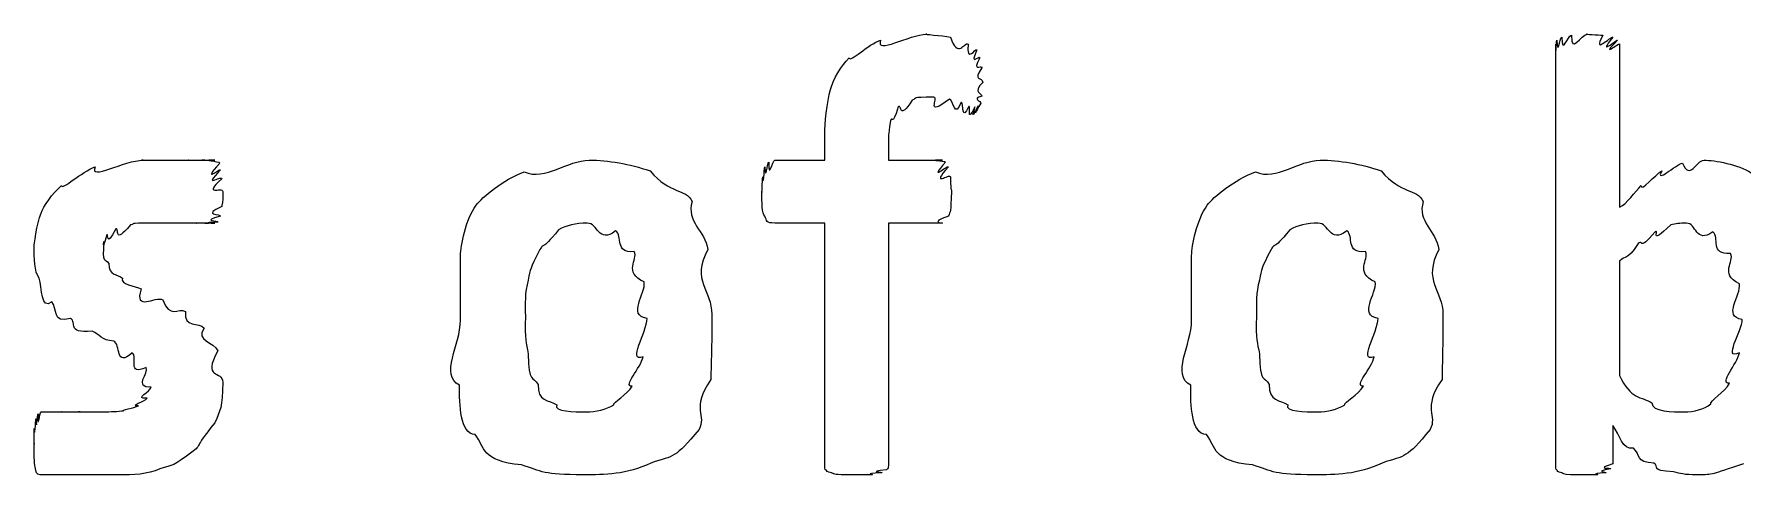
# Model space of a CAD drawing. Header units: millimetres. Extents: x 0 to 216, y 0 to 279.
# Drawn here: x 177.6 to 187.19, y 185.55 to 188.02 of the extents above; entities that cross this region are included whole.
import ezdxf

# ---------------------------------------------------------------- set-up
doc = ezdxf.new("R2010")
doc.units = ezdxf.units.MM
doc.layers.get('0').update_dxf_attribs({"linetype": 'CONTINUOUS'})

msp = doc.modelspace()

# ---------------------------------------------------------------- linework, layer by layer
at = {"color": 0}
for p, q in [((186.144, 185.602), (186.144, 187.962)), ((186.502, 187.962), (186.502, 187.047)), ((182.926, 187.747), (182.926, 187.747)), ((182.039, 187.311), (182.039, 187.46)), ((182.397, 187.421), (182.397, 187.311)), ((181.758, 187.311), (182.039, 187.311)), ((182.397, 187.311), (182.7, 187.311)), ((182.039, 186.958), (181.758, 186.958)), ((182.039, 185.602), (182.039, 186.958)), ((182.7, 186.958), (182.397, 186.958)), ((182.397, 186.958), (182.397, 185.602)), ((186.502, 186.744), (186.502, 186.104)), ((181.041, 186.424), (181.041, 186.424)), ((181.405, 186.446), (181.405, 186.446)), ((185.146, 186.424), (185.146, 186.424)), ((185.51, 186.446), (185.51, 186.446)), ((187.191, 186.418), (187.191, 186.418)), ((178.659, 186.066), (178.659, 186.066)), ((186.464, 185.823), (186.464, 185.608))]:
    msp.add_line(p, q, dxfattribs=at)
for points in [[(182.177, 187.885), (182.178, 187.854), (182.283, 187.962), (182.353, 187.984)], [(182.353, 187.984), (182.321, 187.898), (182.513, 188.017), (182.612, 188.017)], [(182.612, 188.017), (182.582, 188.017), (182.7, 188.011), (182.745, 188)], [(182.745, 188), (182.789, 187.876), (182.821, 187.976), (182.844, 187.962)], [(182.844, 187.962), (182.835, 187.851), (182.885, 187.94), (182.893, 187.929)], [(186.144, 187.962), (186.144, 187.869), (186.145, 187.976), (186.15, 187.984)], [(186.15, 187.984), (186.155, 187.885), (186.166, 187.996), (186.177, 188)], [(186.177, 188), (186.18, 187.895), (186.21, 188.011), (186.232, 188.011)], [(186.232, 188.011), (186.228, 187.898), (186.287, 188.017), (186.32, 188.017)], [(186.32, 188.017), (186.298, 188.017), (186.387, 188.014), (186.408, 188.011)], [(186.408, 188.011), (186.345, 187.895), (186.453, 188.007), (186.464, 188)], [(186.464, 188), (186.371, 187.885), (186.487, 187.991), (186.491, 187.984)], [(186.491, 187.984), (186.382, 187.874), (186.502, 187.973), (186.502, 187.962)], [(182.072, 187.708), (182.086, 187.766), (182.132, 187.84), (182.177, 187.885)], [(182.893, 187.929), (182.85, 187.829), (182.906, 187.903), (182.91, 187.885)], [(182.91, 187.885), (182.862, 187.796), (182.921, 187.851), (182.921, 187.829)], [(182.921, 187.829), (182.866, 187.752), (182.926, 187.78), (182.926, 187.747)], [(182.039, 187.46), (182.039, 187.506), (182.05, 187.638), (182.072, 187.708)], [(182.651, 187.664), (182.516, 187.664), (182.563, 187.658), (182.529, 187.647)], [(182.739, 187.653), (182.597, 187.545), (182.684, 187.664), (182.651, 187.664)], [(182.921, 187.67), (182.862, 187.653), (182.918, 187.642), (182.915, 187.631)], [(182.926, 187.747), (182.866, 187.686), (182.923, 187.687), (182.921, 187.67)], [(182.452, 187.609), (182.414, 187.49), (182.419, 187.565), (182.408, 187.532)], [(182.529, 187.647), (182.453, 187.527), (182.474, 187.627), (182.452, 187.609)], [(182.805, 187.637), (182.766, 187.535), (182.764, 187.649), (182.739, 187.653)], [(182.849, 187.614), (182.802, 187.521), (182.823, 187.628), (182.805, 187.637)], [(182.882, 187.609), (182.829, 187.51), (182.863, 187.61), (182.849, 187.614)], [(182.899, 187.614), (182.844, 187.51), (182.889, 187.609), (182.882, 187.609)], [(182.915, 187.631), (182.855, 187.517), (182.906, 187.617), (182.899, 187.614)], [(182.408, 187.532), (182.394, 187.428), (182.397, 187.465), (182.397, 187.421)], [(177.942, 187.273), (177.905, 187.193), (178.109, 187.311), (178.212, 187.311)], [(178.212, 187.311), (178.169, 187.311), (178.3, 187.311), (178.344, 187.311)], [(178.344, 187.311), (178.375, 187.311), (178.428, 187.311), (178.466, 187.311)], [(178.466, 187.311), (178.449, 187.311), (178.533, 187.311), (178.559, 187.311)], [(178.559, 187.311), (178.5, 187.311), (178.603, 187.311), (178.615, 187.311)], [(178.615, 187.311), (178.526, 187.311), (178.638, 187.306), (178.642, 187.295)], [(178.642, 187.295), (178.533, 187.171), (178.647, 187.27), (178.647, 187.256)], [(180.352, 187.245), (180.471, 187.193), (180.595, 187.311), (180.716, 187.311)], [(180.716, 187.311), (180.823, 187.311), (180.943, 187.29), (181.058, 187.251)], [(181.703, 187.273), (181.704, 187.182), (181.717, 187.296), (181.725, 187.3)], [(181.725, 187.3), (181.722, 187.193), (181.747, 187.311), (181.758, 187.311)], [(182.7, 187.311), (182.604, 187.311), (182.713, 187.307), (182.717, 187.3)], [(182.717, 187.3), (182.615, 187.182), (182.729, 187.287), (182.733, 187.273)], [(184.457, 187.245), (184.576, 187.193), (184.7, 187.311), (184.821, 187.311)], [(184.821, 187.311), (184.929, 187.311), (185.049, 187.29), (185.163, 187.251)], [(186.739, 187.251), (186.698, 187.175), (186.818, 187.287), (186.855, 187.295)], [(186.855, 187.295), (186.894, 187.193), (186.935, 187.311), (186.976, 187.311)], [(186.976, 187.311), (187.037, 187.311), (187.167, 187.287), (187.241, 187.24)], [(177.754, 187.168), (177.754, 187.142), (177.867, 187.246), (177.942, 187.273)], [(178.647, 187.256), (178.537, 187.146), (178.653, 187.229), (178.653, 187.206)], [(178.653, 187.206), (178.54, 187.105), (178.659, 187.164), (178.659, 187.135)], [(180.082, 187.058), (180.115, 187.105), (180.233, 187.201), (180.352, 187.245)], [(181.058, 187.251), (181.174, 187.115), (181.253, 187.157), (181.295, 187.08)], [(181.686, 187.135), (181.686, 187.109), (181.688, 187.196), (181.691, 187.217)], [(181.691, 187.217), (181.693, 187.153), (181.699, 187.258), (181.703, 187.273)], [(182.733, 187.273), (182.626, 187.153), (182.745, 187.24), (182.745, 187.217)], [(182.745, 187.217), (182.747, 187.109), (182.75, 187.168), (182.75, 187.135)], [(184.187, 187.058), (184.22, 187.105), (184.339, 187.201), (184.457, 187.245)], [(185.163, 187.251), (185.279, 187.115), (185.359, 187.157), (185.4, 187.08)], [(186.624, 187.168), (186.621, 187.131), (186.702, 187.229), (186.739, 187.251)], [(177.639, 187.013), (177.651, 187.053), (177.702, 187.124), (177.754, 187.168)], [(178.659, 187.135), (178.659, 187.047), (178.656, 187.077), (178.653, 187.052)], [(181.703, 186.997), (181.686, 187.013), (181.686, 187.071), (181.686, 187.135)], [(182.75, 187.135), (182.747, 187.013), (182.745, 187.026), (182.733, 186.997)], [(186.502, 187.047), (186.544, 187.065), (186.586, 187.135), (186.624, 187.168)], [(177.6, 186.832), (177.6, 186.822), (177.613, 186.958), (177.639, 187.013)], [(178.647, 186.997), (178.529, 186.969), (178.638, 186.971), (178.631, 186.964)], [(178.653, 187.052), (178.537, 186.998), (178.65, 187.011), (178.647, 186.997)], [(179.994, 186.776), (179.994, 186.829), (180.023, 186.98), (180.082, 187.058)], [(181.295, 187.08), (181.258, 186.965), (181.368, 186.916), (181.383, 186.81)], [(181.758, 186.958), (181.708, 186.958), (181.714, 186.971), (181.703, 186.997)], [(182.733, 186.997), (182.612, 186.958), (182.714, 186.958), (182.7, 186.958)], [(184.099, 186.776), (184.099, 186.829), (184.128, 186.98), (184.187, 187.058)], [(185.4, 187.08), (185.363, 186.965), (185.473, 186.916), (185.488, 186.81)], [(178.008, 186.892), (177.978, 186.785), (177.992, 186.867), (177.992, 186.854)], [(178.058, 186.925), (178, 186.811), (178.019, 186.906), (178.008, 186.892)], [(178.14, 186.948), (178.044, 186.829), (178.08, 186.936), (178.058, 186.925)], [(178.262, 186.958), (178.114, 186.958), (178.176, 186.954), (178.14, 186.948)], [(178.399, 186.958), (178.328, 186.958), (178.313, 186.958), (178.262, 186.958)], [(178.504, 186.958), (178.408, 186.958), (178.44, 186.958), (178.399, 186.958)], [(178.576, 186.958), (178.467, 186.958), (178.533, 186.958), (178.504, 186.958)], [(178.615, 186.958), (178.504, 186.958), (178.594, 186.958), (178.576, 186.958)], [(178.631, 186.964), (178.518, 186.958), (178.621, 186.958), (178.615, 186.958)], [(180.545, 186.92), (180.438, 186.789), (180.469, 186.857), (180.44, 186.81)], [(180.705, 186.958), (180.64, 186.958), (180.589, 186.945), (180.545, 186.92)], [(180.865, 186.914), (180.765, 186.84), (180.767, 186.958), (180.705, 186.958)], [(180.969, 186.799), (180.854, 186.785), (180.909, 186.888), (180.865, 186.914)], [(184.65, 186.92), (184.543, 186.789), (184.574, 186.857), (184.545, 186.81)], [(184.81, 186.958), (184.745, 186.958), (184.694, 186.945), (184.65, 186.92)], [(184.97, 186.914), (184.871, 186.84), (184.872, 186.958), (184.81, 186.958)], [(185.075, 186.799), (184.959, 186.785), (185.014, 186.888), (184.97, 186.914)], [(186.701, 186.909), (186.603, 186.793), (186.64, 186.872), (186.607, 186.843)], [(186.789, 186.948), (186.662, 186.826), (186.73, 186.927), (186.701, 186.909)], [(186.877, 186.958), (186.839, 186.958), (186.818, 186.954), (186.789, 186.948)], [(187.026, 186.909), (186.927, 186.84), (186.935, 186.958), (186.877, 186.958)], [(187.125, 186.788), (187.007, 186.778), (187.066, 186.878), (187.026, 186.909)], [(177.628, 186.65), (177.6, 186.686), (177.6, 186.761), (177.6, 186.832)], [(177.992, 186.854), (177.978, 186.723), (178, 186.765), (178.019, 186.732)], [(180.44, 186.81), (180.38, 186.694), (180.388, 186.705), (180.374, 186.639)], [(181.025, 186.628), (180.905, 186.686), (180.994, 186.75), (180.969, 186.799)], [(181.383, 186.81), (181.287, 186.635), (181.405, 186.581), (181.405, 186.446)], [(184.545, 186.81), (184.485, 186.694), (184.493, 186.705), (184.48, 186.639)], [(185.13, 186.628), (185.01, 186.686), (185.099, 186.75), (185.075, 186.799)], [(185.488, 186.81), (185.392, 186.635), (185.51, 186.581), (185.51, 186.446)], [(186.607, 186.843), (186.537, 186.738), (186.538, 186.783), (186.502, 186.744)], [(178.019, 186.732), (178.019, 186.661), (178.066, 186.674), (178.096, 186.65)], [(179.994, 186.413), (179.994, 186.491), (179.994, 186.666), (179.994, 186.776)], [(184.099, 186.413), (184.099, 186.491), (184.099, 186.666), (184.099, 186.776)], [(187.175, 186.617), (187.059, 186.679), (187.15, 186.739), (187.125, 186.788)], [(177.699, 186.517), (177.636, 186.465), (177.646, 186.598), (177.628, 186.65)], [(178.096, 186.65), (178.081, 186.612), (178.164, 186.607), (178.201, 186.589)], [(180.374, 186.639), (180.353, 186.564), (180.358, 186.508), (180.358, 186.435)], [(181.041, 186.424), (180.927, 186.44), (181.036, 186.564), (181.025, 186.628)], [(184.48, 186.639), (184.459, 186.564), (184.463, 186.508), (184.463, 186.435)], [(185.146, 186.424), (185.032, 186.44), (185.141, 186.564), (185.13, 186.628)], [(187.191, 186.418), (187.077, 186.432), (187.186, 186.553), (187.175, 186.617)], [(177.804, 186.424), (177.699, 186.392), (177.733, 186.48), (177.699, 186.517)], [(178.201, 186.589), (178.158, 186.458), (178.281, 186.551), (178.322, 186.528)], [(178.322, 186.528), (178.361, 186.418), (178.408, 186.487), (178.449, 186.462)], [(177.925, 186.352), (177.777, 186.341), (177.844, 186.398), (177.804, 186.424)], [(178.449, 186.462), (178.441, 186.366), (178.524, 186.405), (178.554, 186.369)], [(179.988, 186.049), (179.875, 186.105), (179.994, 186.276), (179.994, 186.413)], [(180.358, 186.435), (180.353, 186.3), (180.363, 186.291), (180.374, 186.225)], [(181.019, 186.209), (180.927, 186.171), (181.041, 186.347), (181.041, 186.424)], [(181.405, 186.446), (181.405, 186.249), (181.402, 186.192), (181.399, 186.082)], [(184.094, 186.049), (183.981, 186.105), (184.099, 186.276), (184.099, 186.413)], [(184.463, 186.435), (184.459, 186.3), (184.468, 186.291), (184.48, 186.225)], [(185.124, 186.209), (185.032, 186.171), (185.146, 186.347), (185.146, 186.424)], [(185.51, 186.446), (185.51, 186.249), (185.507, 186.192), (185.505, 186.082)], [(187.175, 186.231), (187.077, 186.183), (187.191, 186.355), (187.191, 186.418)], [(178.047, 186.297), (177.978, 186.3), (177.969, 186.333), (177.925, 186.352)], [(178.554, 186.369), (178.504, 186.297), (178.612, 186.293), (178.631, 186.242)], [(178.151, 186.231), (178.055, 186.145), (178.087, 186.278), (178.047, 186.297)], [(178.229, 186.148), (178.118, 186.098), (178.185, 186.209), (178.151, 186.231)], [(178.631, 186.242), (178.54, 186.079), (178.659, 186.134), (178.659, 186.066)], [(180.374, 186.225), (180.376, 186.054), (180.403, 186.105), (180.429, 186.054)], [(184.48, 186.225), (184.481, 186.054), (184.508, 186.105), (184.535, 186.054)], [(187.12, 186.06), (187.055, 186.057), (187.164, 186.168), (187.175, 186.231)], [(178.256, 186.038), (178.154, 186.035), (178.247, 186.118), (178.229, 186.148)], [(180.958, 186.043), (180.901, 186.043), (181.008, 186.145), (181.019, 186.209)], [(185.064, 186.043), (185.006, 186.043), (185.113, 186.145), (185.124, 186.209)], [(178.234, 185.977), (178.154, 185.969), (178.256, 186.016), (178.256, 186.038)], [(178.659, 186.066), (178.659, 185.925), (178.643, 185.906), (178.615, 185.839)], [(180.076, 185.773), (179.99, 185.775), (179.988, 185.941), (179.988, 186.049)], [(180.429, 186.054), (180.426, 185.955), (180.49, 185.968), (180.534, 185.939)], [(180.854, 185.939), (180.846, 185.951), (180.932, 185.999), (180.958, 186.043)], [(181.399, 186.082), (181.284, 185.914), (181.378, 185.881), (181.333, 185.801)], [(184.182, 185.773), (184.095, 185.775), (184.094, 185.941), (184.094, 186.049)], [(184.535, 186.054), (184.532, 185.955), (184.595, 185.968), (184.639, 185.939)], [(184.959, 185.939), (184.951, 185.951), (185.038, 185.999), (185.064, 186.043)], [(185.505, 186.082), (185.389, 185.914), (185.482, 185.881), (185.438, 185.801)], [(186.502, 186.104), (186.563, 185.969), (186.625, 185.986), (186.684, 185.95)], [(187.015, 185.944), (187.004, 185.958), (187.094, 186.012), (187.12, 186.06)], [(178.102, 185.906), (178.085, 185.911), (178.162, 185.922), (178.185, 185.933)], [(178.185, 185.933), (178.129, 185.933), (178.223, 185.958), (178.234, 185.977)], [(180.534, 185.939), (180.515, 185.9), (180.633, 185.9), (180.699, 185.9)], [(180.699, 185.9), (180.757, 185.9), (180.81, 185.912), (180.854, 185.939)], [(184.639, 185.939), (184.62, 185.9), (184.738, 185.9), (184.804, 185.9)], [(184.804, 185.9), (184.863, 185.9), (184.915, 185.912), (184.959, 185.939)], [(186.684, 185.95), (186.68, 185.9), (186.803, 185.9), (186.866, 185.9)], [(186.866, 185.9), (186.919, 185.9), (186.974, 185.914), (187.015, 185.944)], [(177.6, 185.806), (177.603, 185.742), (177.607, 185.847), (177.611, 185.862)], [(177.611, 185.862), (177.611, 185.771), (177.618, 185.885), (177.622, 185.889)], [(177.622, 185.889), (177.618, 185.782), (177.631, 185.9), (177.639, 185.9)], [(177.639, 185.9), (177.636, 185.9), (177.663, 185.9), (177.683, 185.9)], [(177.683, 185.9), (177.677, 185.9), (177.728, 185.9), (177.754, 185.9)], [(177.754, 185.9), (177.733, 185.9), (177.818, 185.9), (177.859, 185.9)], [(177.859, 185.9), (177.812, 185.9), (177.945, 185.9), (177.997, 185.9)], [(177.997, 185.9), (178.022, 185.9), (178.072, 185.902), (178.102, 185.906)], [(178.615, 185.839), (178.485, 185.68), (178.548, 185.724), (178.493, 185.68)], [(177.6, 185.724), (177.6, 185.698), (177.6, 185.784), (177.6, 185.806)], [(180.336, 185.602), (180.107, 185.625), (180.134, 185.699), (180.076, 185.773)], [(181.333, 185.801), (181.195, 185.636), (181.198, 185.657), (181.063, 185.613)], [(184.441, 185.602), (184.212, 185.625), (184.24, 185.699), (184.182, 185.773)], [(185.438, 185.801), (185.301, 185.636), (185.304, 185.657), (185.168, 185.613)], [(186.58, 185.696), (186.515, 185.682), (186.504, 185.775), (186.464, 185.823)], [(177.606, 185.591), (177.6, 185.609), (177.6, 185.669), (177.6, 185.724)], [(178.493, 185.68), (178.379, 185.591), (178.379, 185.602), (178.306, 185.581)], [(186.695, 185.613), (186.592, 185.613), (186.619, 185.663), (186.58, 185.696)], [(177.633, 185.547), (177.611, 185.547), (177.613, 185.561), (177.606, 185.591)], [(178.306, 185.581), (178.235, 185.547), (178.158, 185.547), (178.074, 185.547)], [(180.683, 185.547), (180.457, 185.547), (180.453, 185.565), (180.336, 185.602)], [(181.063, 185.613), (180.927, 185.547), (180.804, 185.547), (180.683, 185.547)], [(182.044, 185.575), (182.039, 185.572), (182.039, 185.591), (182.039, 185.602)], [(182.077, 185.558), (182.05, 185.561), (182.051, 185.571), (182.044, 185.575)], [(182.132, 185.547), (182.079, 185.55), (182.091, 185.554), (182.077, 185.558)], [(182.359, 185.558), (182.237, 185.55), (182.325, 185.55), (182.304, 185.547)], [(182.386, 185.575), (182.266, 185.561), (182.372, 185.565), (182.359, 185.558)], [(182.397, 185.602), (182.394, 185.572), (182.393, 185.582), (182.386, 185.575)], [(184.788, 185.547), (184.562, 185.547), (184.558, 185.565), (184.441, 185.602)], [(185.168, 185.613), (185.032, 185.547), (184.909, 185.547), (184.788, 185.547)], [(186.15, 185.575), (186.144, 185.572), (186.144, 185.591), (186.144, 185.602)], [(186.177, 185.558), (186.151, 185.561), (186.152, 185.571), (186.15, 185.575)], [(186.227, 185.547), (186.18, 185.55), (186.191, 185.554), (186.177, 185.558)], [(186.425, 185.558), (186.32, 185.55), (186.398, 185.55), (186.376, 185.547)], [(186.453, 185.581), (186.345, 185.561), (186.439, 185.565), (186.425, 185.558)], [(186.464, 185.608), (186.356, 185.576), (186.46, 185.587), (186.453, 185.581)], [(186.805, 185.564), (186.665, 185.569), (186.731, 185.591), (186.695, 185.613)], [(186.938, 185.547), (186.861, 185.547), (186.846, 185.553), (186.805, 185.564)], [(187.197, 185.608), (187.007, 185.547), (187.037, 185.547), (186.938, 185.547)], [(177.694, 185.547), (177.636, 185.547), (177.647, 185.547), (177.633, 185.547)], [(177.788, 185.547), (177.689, 185.547), (177.719, 185.547), (177.694, 185.547)], [(177.92, 185.547), (177.765, 185.547), (177.828, 185.547), (177.788, 185.547)], [(178.074, 185.547), (177.978, 185.547), (177.967, 185.547), (177.92, 185.547)], [(182.221, 185.547), (182.123, 185.547), (182.155, 185.547), (182.132, 185.547)], [(182.304, 185.547), (182.193, 185.547), (182.254, 185.547), (182.221, 185.547)], [(186.304, 185.547), (186.221, 185.547), (186.249, 185.547), (186.227, 185.547)], [(186.376, 185.547), (186.279, 185.547), (186.333, 185.547), (186.304, 185.547)]]:
    msp.add_open_spline(points, degree=3, dxfattribs=at)

doc.saveas('drawing.dxf')
